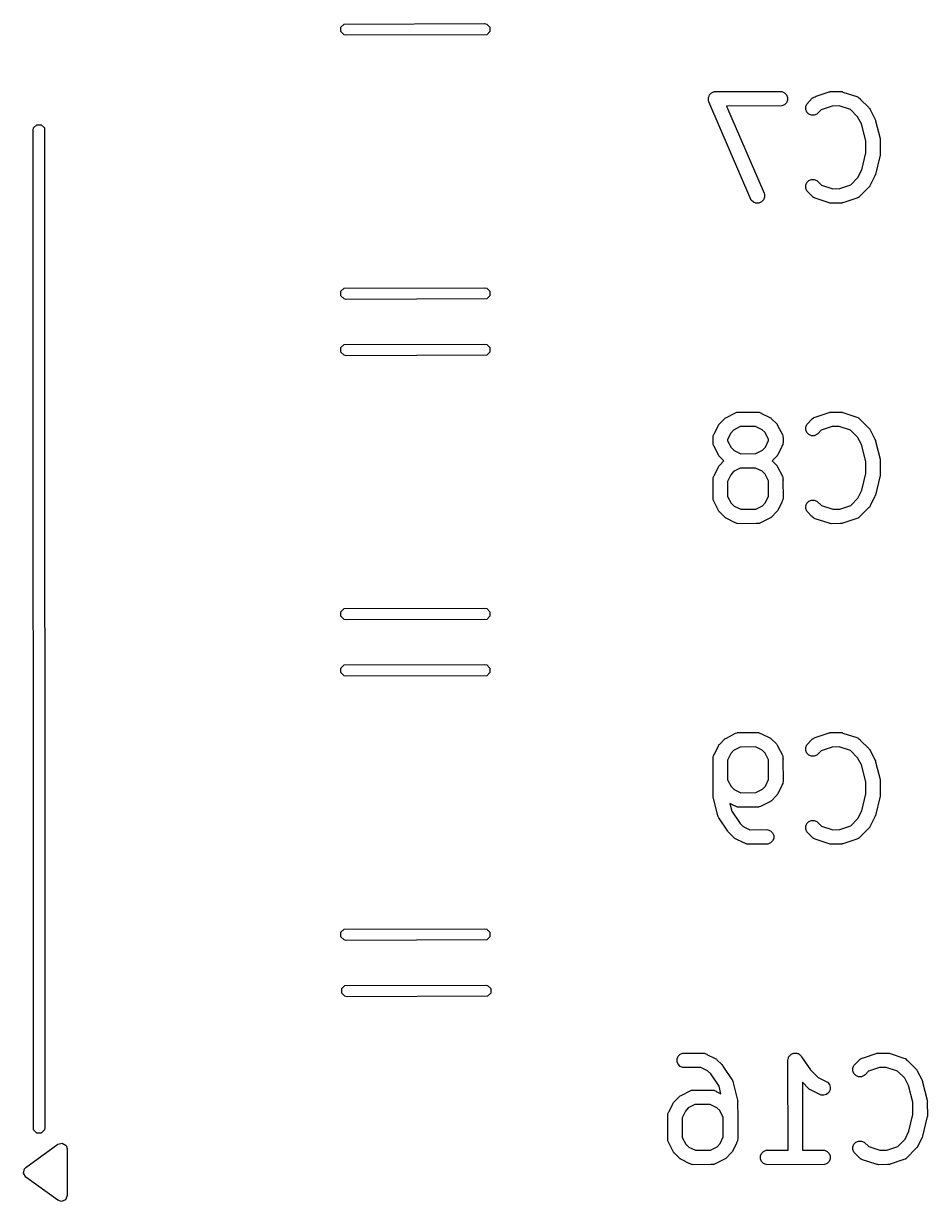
# Model space of a CAD drawing. Extents: x 208 to 341, y -149 to -108.
# Drawn here: x 331.95 to 341.25, y -119.73 to -107.6 of the extents above; entities that cross this region are included whole.
import ezdxf

# ---------------------------------------------------------------- set-up
doc = ezdxf.new("R2010")
doc.units = 0
doc.layers.add('BLACK', color=7, linetype='CONTINUOUS')

msp = doc.modelspace()

# ---------------------------------------------------------------- linework, layer by layer
at = {"layer": 'BLACK', "linetype": 'CONTINUOUS'}
for p, q in [((335.214332, -107.636846), (335.246804, -107.604374)), ((335.214332, -107.682768), (335.214332, -107.636846)), ((335.246804, -107.71524), (335.214332, -107.682768)), ((335.246804, -107.604374), (336.692269, -107.599807)), ((336.692269, -107.599807), (336.71523, -107.604374)), ((336.71523, -107.604374), (336.747702, -107.636846)), ((336.747702, -107.682768), (336.71523, -107.71524)), ((336.747702, -107.636846), (336.747702, -107.682768)), ((335.269765, -107.719807), (335.246804, -107.71524)), ((336.71523, -107.71524), (335.269765, -107.719807)), ((339.044115, -108.306839), (339.057156, -108.301251)), ((339.057156, -108.301251), (339.05762, -108.301245)), ((339.05762, -108.301245), (339.058051, -108.301067)), ((339.058051, -108.301067), (339.075212, -108.30103)), ((339.075212, -108.30103), (339.086417, -108.300894)), ((339.086417, -108.300894), (339.086698, -108.301006)), ((339.086698, -108.301006), (339.739349, -108.299626)), ((339.739349, -108.299626), (339.753981, -108.301067)), ((339.753981, -108.301067), (339.781017, -108.312266)), ((340.107651, -108.348686), (340.239441, -108.303475)), ((340.239441, -108.303475), (340.246696, -108.301825)), ((340.246696, -108.301825), (340.248527, -108.301067)), ((340.248527, -108.301067), (340.250123, -108.301046)), ((340.250123, -108.301046), (340.253778, -108.300215)), ((340.253778, -108.300215), (340.263078, -108.300876)), ((340.263078, -108.300876), (340.358397, -108.299626)), ((340.358397, -108.299626), (340.365802, -108.300355)), ((340.365802, -108.300355), (340.367777, -108.300215)), ((340.367777, -108.300215), (340.369263, -108.300696)), ((340.369263, -108.300696), (340.373029, -108.301067)), ((340.373029, -108.301067), (340.382392, -108.304945)), ((340.382392, -108.304945), (340.524971, -108.351094)), ((338.998951, -108.360892), (338.999124, -108.360459)), ((338.999124, -108.375071), (338.998951, -108.360892)), ((338.999124, -108.359994), (339.004545, -108.346904)), ((338.999124, -108.360459), (338.999124, -108.359994)), ((338.999124, -108.389258), (338.999124, -108.375071)), ((338.999302, -108.389688), (338.999124, -108.389258)), ((338.999308, -108.390153), (338.999302, -108.389688)), ((339.003747, -108.40417), (338.999308, -108.390153)), ((339.439406, -109.417051), (339.003747, -108.40417)), ((339.004545, -108.346904), (339.009819, -108.333722)), ((339.009819, -108.333722), (339.010144, -108.333388)), ((339.010144, -108.333388), (339.010323, -108.332958)), ((339.010323, -108.332958), (339.020342, -108.322938)), ((339.020342, -108.322938), (339.030258, -108.312778)), ((339.030258, -108.312778), (339.030686, -108.312594)), ((339.030686, -108.312594), (339.031015, -108.312266)), ((339.031015, -108.312266), (339.044115, -108.306839)), ((339.781017, -108.312266), (339.801709, -108.332958)), ((339.801709, -108.416294), (339.781017, -108.436986)), ((339.801709, -108.332958), (339.812908, -108.359994)), ((339.812908, -108.389258), (339.801709, -108.416294)), ((339.812908, -108.359994), (339.812908, -108.389258)), ((340.010323, -108.428196), (340.067269, -108.369212)), ((340.067269, -108.369212), (340.078634, -108.359885)), ((340.078634, -108.359885), (340.081122, -108.358854)), ((340.081122, -108.358854), (340.083159, -108.357088)), ((340.083159, -108.357088), (340.096122, -108.35264)), ((340.096122, -108.35264), (340.10567, -108.348686)), ((340.10567, -108.348686), (340.107651, -108.348686)), ((340.524971, -108.351094), (340.538396, -108.357088)), ((340.538396, -108.357088), (340.540431, -108.358853)), ((340.540431, -108.358853), (340.542922, -108.359885)), ((340.542922, -108.359885), (340.55286, -108.369633)), ((340.55286, -108.369633), (340.560503, -108.376262)), ((340.560503, -108.376262), (340.561354, -108.377965)), ((340.561354, -108.377965), (340.649525, -108.46445)), ((339.753981, -108.448185), (339.184935, -108.449388)), ((339.184935, -108.449388), (339.57019, -109.345082)), ((339.781017, -108.436986), (339.753981, -108.448185)), ((339.999124, -108.455233), (340.010323, -108.428196)), ((339.999124, -108.484495), (339.999124, -108.455233)), ((340.010323, -108.511532), (339.999124, -108.484495)), ((340.031015, -108.532224), (340.010323, -108.511532)), ((340.058052, -108.543423), (340.031015, -108.532224)), ((340.087314, -108.543423), (340.058052, -108.543423)), ((340.114351, -108.532224), (340.087314, -108.543423)), ((340.125716, -108.522897), (340.114351, -108.532224)), ((340.159238, -108.488174), (340.125716, -108.522897)), ((340.271944, -108.44951), (340.159238, -108.488174)), ((340.343323, -108.448574), (340.271944, -108.44951)), ((340.45925, -108.486097), (340.343323, -108.448574)), ((340.533459, -108.558887), (340.45925, -108.486097)), ((340.649525, -108.46445), (340.654245, -108.4702)), ((340.654245, -108.4702), (340.655742, -108.471499)), ((340.655742, -108.471499), (340.656468, -108.472909)), ((340.656468, -108.472909), (340.658853, -108.475815)), ((340.658853, -108.475815), (340.662504, -108.48463)), ((340.662504, -108.48463), (340.711193, -108.57918)), ((332.051899, -108.675096), (332.084371, -108.642624)), ((332.084371, -108.642624), (332.130293, -108.642624)), ((332.130293, -108.642624), (332.162765, -108.675096)), ((340.57215, -108.634022), (340.533459, -108.558887)), ((340.616768, -108.807452), (340.57215, -108.634022)), ((340.711193, -108.57918), (340.711602, -108.580249)), ((340.711602, -108.580249), (340.711925, -108.580685)), ((340.711925, -108.580685), (340.712244, -108.581928)), ((340.712244, -108.581928), (340.716448, -108.592911)), ((340.716448, -108.592911), (340.716973, -108.600308)), ((340.716973, -108.600308), (340.764491, -108.785007)), ((332.047332, -108.698057), (332.051899, -108.675096)), ((332.051899, -118.991018), (332.047332, -108.698057)), ((332.162765, -108.675096), (332.167332, -118.968057)), ((340.764491, -108.785007), (340.764866, -108.787543)), ((340.764866, -108.787543), (340.765289, -108.788565)), ((340.765289, -108.788565), (340.765306, -108.790526)), ((340.61791, -108.932224), (340.616768, -108.807452)), ((340.765306, -108.790526), (340.766641, -108.799551)), ((340.766641, -108.799551), (340.765462, -108.807474)), ((340.765462, -108.807474), (340.76673, -108.946054)), ((340.575884, -109.105347), (340.61791, -108.932224)), ((340.762112, -108.968354), (340.716872, -109.15472)), ((340.765289, -108.960686), (340.762112, -108.968354)), ((340.766186, -108.951571), (340.765289, -108.960686)), ((340.766641, -108.9497), (340.766186, -108.951571)), ((340.76673, -108.946054), (340.766478, -108.948607)), ((340.766478, -108.948607), (340.766641, -108.9497)), ((340.537159, -109.185157), (340.575884, -109.105347)), ((339.999124, -109.264755), (340.010323, -109.237719)), ((339.999124, -109.294018), (339.999124, -109.264755)), ((340.010323, -109.237719), (340.031016, -109.217026)), ((340.031016, -109.217026), (340.058052, -109.205828)), ((340.058052, -109.205828), (340.087315, -109.205828)), ((340.087315, -109.205828), (340.114351, -109.217027)), ((340.114351, -109.217027), (340.16204, -109.263069)), ((340.16204, -109.263069), (340.278232, -109.300677)), ((340.34961, -109.299741), (340.462882, -109.260883)), ((340.462882, -109.260883), (340.537159, -109.185157)), ((340.657754, -109.274555), (340.655742, -109.277752)), ((340.658853, -109.273435), (340.657754, -109.274555)), ((340.65961, -109.271605), (340.658853, -109.273435)), ((340.663574, -109.265309), (340.65961, -109.271605)), ((340.707842, -109.174076), (340.663574, -109.265309)), ((340.711925, -109.168566), (340.707842, -109.174076)), ((340.71586, -109.15755), (340.711925, -109.168566)), ((340.716448, -109.15634), (340.71586, -109.15755)), ((340.716486, -109.155799), (340.716448, -109.15634)), ((340.716872, -109.15472), (340.716486, -109.155799)), ((339.574986, -109.38836), (339.564118, -109.41553)), ((339.57019, -109.345082), (339.574629, -109.359098)), ((339.574629, -109.359098), (339.574986, -109.38836)), ((340.010322, -109.321054), (339.999124, -109.294018)), ((340.019649, -109.332419), (340.010322, -109.321054)), ((340.060474, -109.371834), (340.019649, -109.332419)), ((340.061052, -109.37299), (340.060474, -109.371834)), ((340.067143, -109.378273), (340.061052, -109.37299)), ((340.078634, -109.389367), (340.067143, -109.378273)), ((340.081122, -109.390397), (340.078634, -109.389367)), ((340.083159, -109.392164), (340.081122, -109.390397)), ((340.096585, -109.398158), (340.083159, -109.392164)), ((340.278232, -109.300677), (340.34961, -109.299741)), ((340.525438, -109.396609), (340.515886, -109.400566)), ((340.538396, -109.392164), (340.525438, -109.396609)), ((340.540431, -109.390398), (340.538396, -109.392164)), ((340.542922, -109.389367), (340.540431, -109.390398)), ((340.554287, -109.38004), (340.542922, -109.389367)), ((340.648219, -109.284275), (340.554287, -109.38004)), ((340.655742, -109.277752), (340.648219, -109.284275)), ((339.46035, -109.437489), (339.439406, -109.417051)), ((339.48752, -109.448357), (339.46035, -109.437489)), ((339.516781, -109.448001), (339.48752, -109.448357)), ((339.543679, -109.436473), (339.516781, -109.448001)), ((339.564118, -109.41553), (339.543679, -109.436473)), ((340.239166, -109.444307), (340.096585, -109.398158)), ((340.248527, -109.448185), (340.239166, -109.444307)), ((340.25229, -109.448555), (340.248527, -109.448185)), ((340.253778, -109.449037), (340.25229, -109.448555)), ((340.255752, -109.448896), (340.253778, -109.449037)), ((340.263159, -109.449626), (340.255752, -109.448896)), ((340.358476, -109.448375), (340.263159, -109.449626)), ((340.367777, -109.449037), (340.358476, -109.448375)), ((340.371431, -109.448205), (340.367777, -109.449037)), ((340.373029, -109.448185), (340.371431, -109.448205)), ((340.37486, -109.447426), (340.373029, -109.448185)), ((340.382114, -109.445777), (340.37486, -109.447426)), ((340.513904, -109.400566), (340.382114, -109.445777)), ((340.515886, -109.400566), (340.513904, -109.400566)), ((335.214332, -110.356846), (335.246804, -110.324374)), ((335.214332, -110.402768), (335.214332, -110.356846)), ((335.246804, -110.324374), (336.692269, -110.319807)), ((336.692269, -110.319807), (336.71523, -110.324374)), ((336.71523, -110.324374), (336.747702, -110.356846)), ((336.747702, -110.356846), (336.747702, -110.402768)), ((335.246804, -110.43524), (335.214332, -110.402768)), ((335.269765, -110.439807), (335.246804, -110.43524)), ((336.71523, -110.43524), (335.269765, -110.439807)), ((336.747702, -110.402768), (336.71523, -110.43524)), ((335.214332, -110.936846), (335.246804, -110.904374)), ((335.214332, -110.982768), (335.214332, -110.936846)), ((335.246804, -110.904374), (336.692269, -110.899807)), ((336.692269, -110.899807), (336.71523, -110.904374)), ((336.71523, -110.904374), (336.747702, -110.936846)), ((336.747702, -110.936846), (336.747702, -110.982768)), ((335.246804, -111.01524), (335.214332, -110.982768)), ((335.269765, -111.019807), (335.246804, -111.01524)), ((336.71523, -111.01524), (335.269765, -111.019807)), ((336.747702, -110.982768), (336.71523, -111.01524)), ((339.115165, -111.718247), (339.162507, -111.669212)), ((339.162507, -111.669212), (339.168256, -111.664493)), ((339.168256, -111.664493), (339.169556, -111.662995)), ((339.169556, -111.662995), (339.170969, -111.662267)), ((339.170969, -111.662267), (339.173872, -111.659885)), ((339.173872, -111.659885), (339.182682, -111.656235)), ((339.182682, -111.656235), (339.277237, -111.607544)), ((339.277237, -111.607544), (339.290968, -111.602289)), ((339.290968, -111.602289), (339.293657, -111.602097)), ((339.293657, -111.602097), (339.296146, -111.601067)), ((339.296146, -111.601067), (339.309485, -111.600973)), ((339.309485, -111.600973), (339.320158, -111.600215)), ((339.320158, -111.600215), (339.322165, -111.600884)), ((339.322165, -111.600884), (339.501254, -111.599626)), ((339.501254, -111.599626), (339.515886, -111.601067)), ((339.515886, -111.601067), (339.518375, -111.602098)), ((339.518375, -111.602098), (339.521063, -111.602289)), ((339.521063, -111.602289), (339.534056, -111.608593)), ((339.534056, -111.608593), (339.542922, -111.612266)), ((339.542922, -111.612266), (339.544144, -111.613488)), ((339.544144, -111.613488), (339.630033, -111.655163)), ((339.630033, -111.655163), (339.636332, -111.659127)), ((339.636332, -111.659127), (339.63816, -111.659885)), ((339.63816, -111.659885), (339.63933, -111.661015)), ((339.63933, -111.661015), (339.642476, -111.662995)), ((339.642476, -111.662995), (339.648108, -111.669489)), ((339.648108, -111.669489), (339.697144, -111.716831)), ((340.010323, -111.728196), (340.067269, -111.669212)), ((340.067269, -111.669212), (340.078634, -111.659885)), ((340.078634, -111.659885), (340.081122, -111.658854)), ((340.081122, -111.658854), (340.083159, -111.657088)), ((340.083159, -111.657088), (340.096122, -111.65264)), ((340.096122, -111.65264), (340.10567, -111.648686)), ((340.10567, -111.648686), (340.107651, -111.648686)), ((340.107651, -111.648686), (340.239441, -111.603475)), ((340.239441, -111.603475), (340.246696, -111.601825)), ((340.246696, -111.601825), (340.248527, -111.601067)), ((340.248527, -111.601067), (340.250123, -111.601046)), ((340.250123, -111.601046), (340.253778, -111.600215)), ((340.253778, -111.600215), (340.263078, -111.600876)), ((340.263078, -111.600876), (340.358397, -111.599626)), ((340.358397, -111.599626), (340.365802, -111.600355)), ((340.365802, -111.600355), (340.367777, -111.600215)), ((340.367777, -111.600215), (340.369263, -111.600696)), ((340.369263, -111.600696), (340.373029, -111.601067)), ((340.373029, -111.601067), (340.382392, -111.604945)), ((340.382392, -111.604945), (340.524971, -111.651094)), ((340.524971, -111.651094), (340.538396, -111.657088)), ((340.538396, -111.657088), (340.540431, -111.658853)), ((340.540431, -111.658853), (340.542922, -111.659885)), ((340.542922, -111.659885), (340.55286, -111.669633)), ((340.55286, -111.669633), (340.560503, -111.676262)), ((340.560503, -111.676262), (340.561354, -111.677965)), ((340.561354, -111.677965), (340.649525, -111.76445)), ((339.057942, -111.823434), (339.059164, -111.822211)), ((339.059164, -111.822211), (339.100839, -111.736323)), ((339.100839, -111.736323), (339.104803, -111.730023)), ((339.104803, -111.730023), (339.105561, -111.728196)), ((339.105561, -111.728196), (339.106691, -111.727025)), ((339.106691, -111.727025), (339.108671, -111.72388)), ((339.108671, -111.72388), (339.115165, -111.718247)), ((339.227354, -111.816267), (339.19463, -111.883708)), ((339.257598, -111.78494), (339.227354, -111.816267)), ((339.326389, -111.749516), (339.257598, -111.78494)), ((339.481558, -111.748426), (339.326389, -111.749516)), ((339.550088, -111.781678), (339.481558, -111.748426)), ((339.581415, -111.811922), (339.550088, -111.781678)), ((339.617103, -111.881225), (339.581415, -111.811922)), ((339.697144, -111.716831), (339.701862, -111.72258)), ((339.701862, -111.72258), (339.703361, -111.72388)), ((339.703361, -111.72388), (339.704088, -111.725293)), ((339.704088, -111.725293), (339.706471, -111.728196)), ((339.706471, -111.728196), (339.71012, -111.737006)), ((339.71012, -111.737006), (339.758812, -111.831561)), ((339.999124, -111.755233), (340.010323, -111.728196)), ((339.999124, -111.784495), (339.999124, -111.755233)), ((340.010323, -111.811532), (339.999124, -111.784495)), ((340.031015, -111.832224), (340.010323, -111.811532)), ((340.159238, -111.788174), (340.125716, -111.822897)), ((340.271944, -111.74951), (340.159238, -111.788174)), ((340.343323, -111.748574), (340.271944, -111.74951)), ((340.45925, -111.786097), (340.343323, -111.748574)), ((340.533459, -111.858887), (340.45925, -111.786097)), ((340.649525, -111.76445), (340.654245, -111.7702)), ((340.654245, -111.7702), (340.655742, -111.771499)), ((340.655742, -111.771499), (340.656468, -111.772909)), ((340.656468, -111.772909), (340.658853, -111.775815)), ((340.658853, -111.775815), (340.662504, -111.78463)), ((340.662504, -111.78463), (340.711193, -111.87918)), ((339.045302, -111.865102), (339.046743, -111.85047)), ((339.046167, -111.902509), (339.045302, -111.865102)), ((339.045891, -111.90334), (339.046167, -111.902509)), ((339.04633, -111.909522), (339.045891, -111.90334)), ((339.046743, -111.927353), (339.04633, -111.909522)), ((339.046743, -111.85047), (339.047774, -111.84798)), ((339.047774, -111.929842), (339.046743, -111.927353)), ((339.047774, -111.84798), (339.047965, -111.845293)), ((339.047965, -111.93253), (339.047774, -111.929842)), ((339.047965, -111.845293), (339.054269, -111.832299)), ((339.05322, -111.946262), (339.047965, -111.93253)), ((339.054269, -111.832299), (339.057942, -111.823434)), ((339.19463, -111.883708), (339.194928, -111.896597)), ((339.194928, -111.896597), (339.230616, -111.9659)), ((339.584678, -111.961554), (339.617401, -111.894114)), ((339.617401, -111.894114), (339.617103, -111.881225)), ((339.764067, -111.932531), (339.757759, -111.945529)), ((339.758812, -111.831561), (339.764067, -111.845292)), ((339.764067, -111.845292), (339.764258, -111.847981)), ((339.764258, -111.929841), (339.764067, -111.932531)), ((339.764258, -111.847981), (339.765289, -111.85047)), ((339.765289, -111.927353), (339.764258, -111.929841)), ((339.765289, -111.85047), (339.765701, -111.868299)), ((339.76673, -111.912721), (339.765289, -111.927353)), ((339.765701, -111.868299), (339.766141, -111.874482)), ((339.766141, -111.874482), (339.765864, -111.875312)), ((339.765864, -111.875312), (339.76673, -111.912721)), ((340.058052, -111.843423), (340.031015, -111.832224)), ((340.087314, -111.843423), (340.058052, -111.843423)), ((340.114351, -111.832224), (340.087314, -111.843423)), ((340.125716, -111.822897), (340.114351, -111.832224)), ((340.57215, -111.934022), (340.533459, -111.858887)), ((340.616768, -112.107452), (340.57215, -111.934022)), ((340.711193, -111.87918), (340.711602, -111.880249)), ((340.711602, -111.880249), (340.711925, -111.880685)), ((340.711925, -111.880685), (340.712244, -111.881928)), ((340.712244, -111.881928), (340.716448, -111.892911)), ((340.716448, -111.892911), (340.716973, -111.900308)), ((340.716973, -111.900308), (340.764491, -112.085007)), ((339.101912, -112.040818), (339.05322, -111.946262)), ((339.105561, -112.049627), (339.101912, -112.040818)), ((339.107943, -112.052529), (339.105561, -112.049627)), ((339.108671, -112.053943), (339.107943, -112.052529)), ((339.110169, -112.055242), (339.108671, -112.053943)), ((339.114888, -112.060992), (339.110169, -112.055242)), ((339.157918, -112.102535), (339.114888, -112.060992)), ((339.230616, -111.9659), (339.261944, -111.996145)), ((339.261944, -111.996145), (339.330473, -112.029396)), ((339.330473, -112.029396), (339.485642, -112.028306)), ((339.485642, -112.028306), (339.554433, -111.992882)), ((339.554433, -111.992882), (339.584678, -111.961554)), ((339.696866, -112.059575), (339.654113, -112.103858)), ((339.703361, -112.053943), (339.696866, -112.059575)), ((339.70534, -112.050797), (339.703361, -112.053943)), ((339.706471, -112.049627), (339.70534, -112.050797)), ((339.707228, -112.047799), (339.706471, -112.049627)), ((339.711193, -112.0415), (339.707228, -112.047799)), ((339.752868, -111.95561), (339.711193, -112.0415)), ((339.75409, -111.954389), (339.752868, -111.95561)), ((339.757759, -111.945529), (339.75409, -111.954389)), ((339.059164, -112.250782), (339.100839, -112.164894)), ((339.100839, -112.164894), (339.104803, -112.158594)), ((339.104803, -112.158594), (339.105561, -112.156767)), ((339.105561, -112.156767), (339.106691, -112.155596)), ((339.106691, -112.155596), (339.108671, -112.152451)), ((339.108671, -112.152451), (339.115165, -112.146818)), ((339.115165, -112.146818), (339.157918, -112.102535)), ((339.326389, -112.178087), (339.257598, -112.213511)), ((339.481558, -112.176997), (339.326389, -112.178087)), ((339.550088, -112.210249), (339.481558, -112.176997)), ((339.654113, -112.103858), (339.697144, -112.145402)), ((339.697144, -112.145402), (339.701862, -112.151151)), ((339.701862, -112.151151), (339.703361, -112.152451)), ((339.703361, -112.152451), (339.704088, -112.153864)), ((339.704088, -112.153864), (339.706471, -112.156767)), ((339.706471, -112.156767), (339.71012, -112.165577)), ((339.71012, -112.165577), (339.758812, -112.260132)), ((340.61791, -112.232224), (340.616768, -112.107452)), ((340.764491, -112.085007), (340.764866, -112.087543)), ((340.764866, -112.087543), (340.765289, -112.088565)), ((340.765289, -112.088565), (340.765306, -112.090526)), ((340.765306, -112.090526), (340.766641, -112.099551)), ((340.766641, -112.099551), (340.765462, -112.107474)), ((340.765462, -112.107474), (340.76673, -112.246054)), ((339.045302, -112.293673), (339.046743, -112.279041)), ((339.04656, -112.47276), (339.045302, -112.293673)), ((339.046743, -112.279041), (339.047774, -112.276551)), ((339.047774, -112.276551), (339.047965, -112.273864)), ((339.047965, -112.273864), (339.054269, -112.26087)), ((339.054269, -112.26087), (339.057942, -112.252005)), ((339.057942, -112.252005), (339.059164, -112.250782)), ((339.227354, -112.244838), (339.194102, -112.313368)), ((339.257598, -112.213511), (339.227354, -112.244838)), ((339.581415, -112.240493), (339.550088, -112.210249)), ((339.616839, -112.309284), (339.581415, -112.240493)), ((339.758812, -112.260132), (339.764067, -112.273863)), ((339.764067, -112.273863), (339.764258, -112.276552)), ((339.764258, -112.276552), (339.765289, -112.279041)), ((339.765289, -112.279041), (339.765382, -112.29238)), ((339.765382, -112.29238), (339.766141, -112.303053)), ((339.766141, -112.303053), (339.765471, -112.30506)), ((339.765471, -112.30506), (339.76673, -112.484149)), ((340.575884, -112.405347), (340.61791, -112.232224)), ((340.762112, -112.268354), (340.716872, -112.45472)), ((340.765289, -112.260686), (340.762112, -112.268354)), ((340.766186, -112.251571), (340.765289, -112.260686)), ((340.766641, -112.2497), (340.766186, -112.251571)), ((340.76673, -112.246054), (340.766478, -112.248607)), ((340.766478, -112.248607), (340.766641, -112.2497)), ((339.194102, -112.313368), (339.195192, -112.468537)), ((339.617929, -112.464453), (339.616839, -112.309284)), ((340.537159, -112.485157), (340.575884, -112.405347)), ((339.045891, -112.474768), (339.04656, -112.47276)), ((339.046649, -112.48544), (339.045891, -112.474768)), ((339.046743, -112.498781), (339.046649, -112.48544)), ((339.047774, -112.50127), (339.046743, -112.498781)), ((339.047965, -112.503958), (339.047774, -112.50127)), ((339.05322, -112.51769), (339.047965, -112.503958)), ((339.10191, -112.612242), (339.05322, -112.51769)), ((339.195192, -112.468537), (339.230617, -112.537328)), ((339.230617, -112.537328), (339.261944, -112.567574)), ((339.554432, -112.564311), (339.584678, -112.532982)), ((339.584678, -112.532982), (339.617929, -112.464453)), ((339.752868, -112.527038), (339.711193, -112.612928)), ((339.75409, -112.525817), (339.752868, -112.527038)), ((339.757759, -112.516957), (339.75409, -112.525817)), ((339.764067, -112.503959), (339.757759, -112.516957)), ((339.764258, -112.501269), (339.764067, -112.503959)), ((339.765289, -112.498781), (339.764258, -112.501269)), ((339.76673, -112.484149), (339.765289, -112.498781)), ((339.999124, -112.564755), (340.010323, -112.537719)), ((340.010323, -112.537719), (340.031016, -112.517026)), ((340.031016, -112.517026), (340.058052, -112.505828)), ((340.058052, -112.505828), (340.087315, -112.505828)), ((340.087315, -112.505828), (340.114351, -112.517027)), ((340.114351, -112.517027), (340.16204, -112.563069)), ((340.462882, -112.560883), (340.537159, -112.485157)), ((340.707842, -112.474076), (340.663574, -112.565309)), ((340.711925, -112.468566), (340.707842, -112.474076)), ((340.71586, -112.45755), (340.711925, -112.468566)), ((340.716448, -112.45634), (340.71586, -112.45755)), ((340.716486, -112.455799), (340.716448, -112.45634)), ((340.716872, -112.45472), (340.716486, -112.455799)), ((339.10556, -112.621054), (339.10191, -112.612242)), ((339.107943, -112.623958), (339.10556, -112.621054)), ((339.108671, -112.625371), (339.107943, -112.623958)), ((339.110169, -112.62667), (339.108671, -112.625371)), ((339.114887, -112.632419), (339.110169, -112.62667)), ((339.163922, -112.67976), (339.114887, -112.632419)), ((339.261944, -112.567574), (339.330473, -112.600825)), ((339.330473, -112.600825), (339.485642, -112.599735)), ((339.485642, -112.599735), (339.554432, -112.564311)), ((339.696867, -112.631002), (339.649526, -112.680039)), ((339.703361, -112.625371), (339.696867, -112.631002)), ((339.70534, -112.622225), (339.703361, -112.625371)), ((339.706472, -112.621054), (339.70534, -112.622225)), ((339.707229, -112.619224), (339.706472, -112.621054)), ((339.711193, -112.612928), (339.707229, -112.619224)), ((339.999124, -112.594018), (339.999124, -112.564755)), ((340.010322, -112.621054), (339.999124, -112.594018)), ((340.019649, -112.632419), (340.010322, -112.621054)), ((340.060474, -112.671834), (340.019649, -112.632419)), ((340.16204, -112.563069), (340.278232, -112.600677)), ((340.278232, -112.600677), (340.34961, -112.599741)), ((340.34961, -112.599741), (340.462882, -112.560883)), ((340.648219, -112.584275), (340.554287, -112.68004)), ((340.655742, -112.577752), (340.648219, -112.584275)), ((340.657754, -112.574555), (340.655742, -112.577752)), ((340.658853, -112.573435), (340.657754, -112.574555)), ((340.65961, -112.571605), (340.658853, -112.573435)), ((340.663574, -112.565309), (340.65961, -112.571605)), ((339.169556, -112.686257), (339.163922, -112.67976)), ((339.172701, -112.688236), (339.169556, -112.686257)), ((339.173872, -112.689367), (339.172701, -112.688236)), ((339.175699, -112.690124), (339.173872, -112.689367)), ((339.181999, -112.694089), (339.175699, -112.690124)), ((339.267888, -112.735764), (339.181999, -112.694089)), ((339.26911, -112.736986), (339.267888, -112.735764)), ((339.277969, -112.740655), (339.26911, -112.736986)), ((339.290968, -112.746963), (339.277969, -112.740655)), ((339.293657, -112.747154), (339.290968, -112.746963)), ((339.296146, -112.748185), (339.293657, -112.747154)), ((339.310778, -112.749626), (339.296146, -112.748185)), ((339.489865, -112.748367), (339.310778, -112.749626)), ((339.491873, -112.749037), (339.489865, -112.748367)), ((339.502545, -112.748278), (339.491873, -112.749037)), ((339.515886, -112.748185), (339.502545, -112.748278)), ((339.518375, -112.747153), (339.515886, -112.748185)), ((339.521063, -112.746963), (339.518375, -112.747153)), ((339.534795, -112.741708), (339.521063, -112.746963)), ((339.629349, -112.693016), (339.534795, -112.741708)), ((339.63816, -112.689367), (339.629349, -112.693016)), ((339.641062, -112.686984), (339.63816, -112.689367)), ((339.642476, -112.686257), (339.641062, -112.686984)), ((339.643776, -112.684757), (339.642476, -112.686257)), ((339.649526, -112.680039), (339.643776, -112.684757)), ((340.061052, -112.67299), (340.060474, -112.671834)), ((340.067143, -112.678273), (340.061052, -112.67299)), ((340.078634, -112.689367), (340.067143, -112.678273)), ((340.081122, -112.690397), (340.078634, -112.689367)), ((340.083159, -112.692164), (340.081122, -112.690397)), ((340.096585, -112.698158), (340.083159, -112.692164)), ((340.239166, -112.744307), (340.096585, -112.698158)), ((340.248527, -112.748185), (340.239166, -112.744307)), ((340.25229, -112.748555), (340.248527, -112.748185)), ((340.253778, -112.749037), (340.25229, -112.748555)), ((340.255752, -112.748896), (340.253778, -112.749037)), ((340.263159, -112.749626), (340.255752, -112.748896)), ((340.358476, -112.748375), (340.263159, -112.749626)), ((340.367777, -112.749037), (340.358476, -112.748375)), ((340.371431, -112.748205), (340.367777, -112.749037)), ((340.373029, -112.748185), (340.371431, -112.748205)), ((340.37486, -112.747426), (340.373029, -112.748185)), ((340.382114, -112.745777), (340.37486, -112.747426)), ((340.513904, -112.700566), (340.382114, -112.745777)), ((340.515886, -112.700566), (340.513904, -112.700566)), ((340.525438, -112.696609), (340.515886, -112.700566)), ((340.538396, -112.692164), (340.525438, -112.696609)), ((340.540431, -112.690398), (340.538396, -112.692164)), ((340.542922, -112.689367), (340.540431, -112.690398)), ((340.554287, -112.68004), (340.542922, -112.689367)), ((335.214332, -113.656846), (335.246804, -113.624374)), ((335.246804, -113.624374), (336.692269, -113.619807)), ((336.692269, -113.619807), (336.71523, -113.624374)), ((336.71523, -113.624374), (336.747702, -113.656846)), ((335.214332, -113.702768), (335.214332, -113.656846)), ((335.246804, -113.73524), (335.214332, -113.702768)), ((335.269765, -113.739807), (335.246804, -113.73524)), ((336.71523, -113.73524), (335.269765, -113.739807)), ((336.747702, -113.702768), (336.71523, -113.73524)), ((336.747702, -113.656846), (336.747702, -113.702768)), ((335.214332, -114.236846), (335.246804, -114.204374)), ((335.214332, -114.282768), (335.214332, -114.236846)), ((335.246804, -114.204374), (336.692269, -114.199807)), ((336.692269, -114.199807), (336.71523, -114.204374)), ((336.71523, -114.204374), (336.747702, -114.236846)), ((336.747702, -114.236846), (336.747702, -114.282768)), ((335.246804, -114.31524), (335.214332, -114.282768)), ((335.269765, -114.319807), (335.246804, -114.31524)), ((336.71523, -114.31524), (335.269765, -114.319807)), ((336.747702, -114.282768), (336.71523, -114.31524)), ((339.115165, -115.018247), (339.162507, -114.969212)), ((339.162507, -114.969212), (339.168256, -114.964493)), ((339.168256, -114.964493), (339.169556, -114.962995)), ((339.169556, -114.962995), (339.170969, -114.962267)), ((339.170969, -114.962267), (339.173872, -114.959885)), ((339.173872, -114.959885), (339.182682, -114.956235)), ((339.182682, -114.956235), (339.277237, -114.907544)), ((339.277237, -114.907544), (339.290968, -114.902289)), ((339.290968, -114.902289), (339.293657, -114.902097)), ((339.293657, -114.902097), (339.296146, -114.901067)), ((339.296146, -114.901067), (339.309485, -114.900973)), ((339.309485, -114.900973), (339.320158, -114.900215)), ((339.320158, -114.900215), (339.322165, -114.900884)), ((339.322165, -114.900884), (339.501254, -114.899626)), ((339.501254, -114.899626), (339.515886, -114.901067)), ((339.515886, -114.901067), (339.518375, -114.902098)), ((339.518375, -114.902098), (339.521063, -114.902289)), ((339.521063, -114.902289), (339.534056, -114.908593)), ((339.534056, -114.908593), (339.542922, -114.912266)), ((339.542922, -114.912266), (339.544144, -114.913488)), ((339.544144, -114.913488), (339.630033, -114.955163)), ((339.630033, -114.955163), (339.636332, -114.959127)), ((339.636332, -114.959127), (339.63816, -114.959885)), ((339.63816, -114.959885), (339.63933, -114.961015)), ((339.63933, -114.961015), (339.642476, -114.962995)), ((339.642476, -114.962995), (339.648108, -114.969489)), ((339.648108, -114.969489), (339.697144, -115.016831)), ((340.010323, -115.028196), (340.067269, -114.969212)), ((340.067269, -114.969212), (340.078634, -114.959885)), ((340.078634, -114.959885), (340.081122, -114.958854)), ((340.081122, -114.958854), (340.083159, -114.957088)), ((340.083159, -114.957088), (340.096122, -114.95264)), ((340.096122, -114.95264), (340.10567, -114.948686)), ((340.10567, -114.948686), (340.107651, -114.948686)), ((340.107651, -114.948686), (340.239441, -114.903475)), ((340.239441, -114.903475), (340.246696, -114.901825)), ((340.246696, -114.901825), (340.248527, -114.901067)), ((340.248527, -114.901067), (340.250123, -114.901046)), ((340.250123, -114.901046), (340.253778, -114.900215)), ((340.253778, -114.900215), (340.263078, -114.900876)), ((340.263078, -114.900876), (340.358397, -114.899626)), ((340.358397, -114.899626), (340.365802, -114.900355)), ((340.365802, -114.900355), (340.367777, -114.900215)), ((340.367777, -114.900215), (340.369263, -114.900696)), ((340.369263, -114.900696), (340.373029, -114.901067)), ((340.373029, -114.901067), (340.382392, -114.904945)), ((340.382392, -114.904945), (340.524971, -114.951094)), ((340.524971, -114.951094), (340.538396, -114.957088)), ((340.538396, -114.957088), (340.540431, -114.958853)), ((340.540431, -114.958853), (340.542922, -114.959885)), ((340.542922, -114.959885), (340.55286, -114.969633)), ((340.55286, -114.969633), (340.560503, -114.976262)), ((339.059164, -115.122211), (339.100839, -115.036323)), ((339.100839, -115.036323), (339.104803, -115.030023)), ((339.104803, -115.030023), (339.105561, -115.028196)), ((339.105561, -115.028196), (339.106691, -115.027025)), ((339.106691, -115.027025), (339.108671, -115.02388)), ((339.108671, -115.02388), (339.115165, -115.018247)), ((339.257598, -115.08494), (339.227354, -115.116267)), ((339.326389, -115.049516), (339.257598, -115.08494)), ((339.481558, -115.048426), (339.326389, -115.049516)), ((339.550088, -115.081678), (339.481558, -115.048426)), ((339.581415, -115.111922), (339.550088, -115.081678)), ((339.697144, -115.016831), (339.701862, -115.02258)), ((339.701862, -115.02258), (339.703361, -115.02388)), ((339.703361, -115.02388), (339.704088, -115.025293)), ((339.704088, -115.025293), (339.706471, -115.028196)), ((339.706471, -115.028196), (339.71012, -115.037006)), ((339.71012, -115.037006), (339.758812, -115.131561)), ((339.999124, -115.055233), (340.010323, -115.028196)), ((339.999124, -115.084495), (339.999124, -115.055233)), ((340.010323, -115.111532), (339.999124, -115.084495)), ((340.159238, -115.088174), (340.125716, -115.122897)), ((340.271944, -115.04951), (340.159238, -115.088174)), ((340.343323, -115.048574), (340.271944, -115.04951)), ((340.45925, -115.086097), (340.343323, -115.048574)), ((340.533459, -115.158887), (340.45925, -115.086097)), ((340.560503, -114.976262), (340.561354, -114.977965)), ((340.561354, -114.977965), (340.649525, -115.06445)), ((340.649525, -115.06445), (340.654245, -115.0702)), ((340.654245, -115.0702), (340.655742, -115.071499)), ((340.655742, -115.071499), (340.656468, -115.072909)), ((340.656468, -115.072909), (340.658853, -115.075815)), ((340.658853, -115.075815), (340.662504, -115.08463)), ((340.662504, -115.08463), (340.711193, -115.17918)), ((339.045302, -115.165102), (339.046743, -115.15047)), ((339.046132, -115.393091), (339.045302, -115.165102)), ((339.046743, -115.15047), (339.047774, -115.14798)), ((339.047774, -115.14798), (339.047965, -115.145293)), ((339.047965, -115.145293), (339.054269, -115.132299)), ((339.054269, -115.132299), (339.057942, -115.123434)), ((339.057942, -115.123434), (339.059164, -115.122211)), ((339.227354, -115.116267), (339.193986, -115.185034)), ((339.193986, -115.185034), (339.194721, -115.38667)), ((339.616818, -115.180673), (339.581415, -115.111922)), ((339.617974, -115.383409), (339.616818, -115.180673)), ((339.758812, -115.131561), (339.764067, -115.145292)), ((339.764067, -115.145292), (339.764258, -115.147981)), ((339.764258, -115.147981), (339.765289, -115.15047)), ((339.765289, -115.15047), (339.765363, -115.163539)), ((339.765363, -115.163539), (339.766141, -115.174482)), ((339.766141, -115.174482), (339.765437, -115.176591)), ((339.765437, -115.176591), (339.76673, -115.403197)), ((340.031015, -115.132224), (340.010323, -115.111532)), ((340.058052, -115.143423), (340.031015, -115.132224)), ((340.087314, -115.143423), (340.058052, -115.143423)), ((340.114351, -115.132224), (340.087314, -115.143423)), ((340.125716, -115.122897), (340.114351, -115.132224)), ((340.57215, -115.234022), (340.533459, -115.158887)), ((340.711193, -115.17918), (340.711602, -115.180249)), ((340.711602, -115.180249), (340.711925, -115.180685)), ((340.711925, -115.180685), (340.712244, -115.181928)), ((340.712244, -115.181928), (340.716448, -115.192911)), ((340.716448, -115.192911), (340.716973, -115.200308)), ((340.716973, -115.200308), (340.764491, -115.385007)), ((340.616768, -115.407452), (340.57215, -115.234022)), ((339.045891, -115.393816), (339.046132, -115.393091)), ((339.046148, -115.397437), (339.045891, -115.393816)), ((339.046671, -115.541093), (339.046148, -115.397437)), ((339.194721, -115.38667), (339.230616, -115.456376)), ((339.230616, -115.456376), (339.261944, -115.486621)), ((339.554433, -115.483358), (339.584678, -115.45203)), ((339.584678, -115.45203), (339.617974, -115.383409)), ((339.752868, -115.446086), (339.711193, -115.531976)), ((339.75409, -115.444865), (339.752868, -115.446086)), ((339.757759, -115.436005), (339.75409, -115.444865)), ((339.764067, -115.423007), (339.757759, -115.436005)), ((339.764258, -115.420317), (339.764067, -115.423007)), ((339.765289, -115.417829), (339.764258, -115.420317)), ((339.76673, -115.403197), (339.765289, -115.417829)), ((340.61791, -115.532224), (340.616768, -115.407452)), ((340.764491, -115.385007), (340.764866, -115.387543)), ((340.764866, -115.387543), (340.765289, -115.388565)), ((340.765289, -115.388565), (340.765306, -115.390526)), ((340.765306, -115.390526), (340.766641, -115.399551)), ((340.766641, -115.399551), (340.765462, -115.407474)), ((340.765462, -115.407474), (340.76673, -115.546054)), ((339.045391, -115.5497), (339.046671, -115.541093)), ((339.046736, -115.558799), (339.045391, -115.5497)), ((339.046743, -115.560686), (339.046736, -115.558799)), ((339.047165, -115.561707), (339.046743, -115.560686)), ((339.047541, -115.564244), (339.047165, -115.561707)), ((339.096502, -115.754553), (339.047541, -115.564244)), ((339.261944, -115.486621), (339.330473, -115.519872)), ((339.330473, -115.519872), (339.485642, -115.518782)), ((339.485642, -115.518782), (339.554433, -115.483358)), ((339.696866, -115.550051), (339.649525, -115.599087)), ((339.703361, -115.544419), (339.696866, -115.550051)), ((339.70534, -115.541273), (339.703361, -115.544419)), ((339.706471, -115.540103), (339.70534, -115.541273)), ((339.707228, -115.538275), (339.706471, -115.540103)), ((339.711193, -115.531976), (339.707228, -115.538275)), ((340.575884, -115.705347), (340.61791, -115.532224)), ((340.762112, -115.568354), (340.716872, -115.75472)), ((340.765289, -115.560686), (340.762112, -115.568354)), ((340.766186, -115.551571), (340.765289, -115.560686)), ((340.766641, -115.5497), (340.766186, -115.551571)), ((340.76673, -115.546054), (340.766478, -115.548607)), ((340.766478, -115.548607), (340.766641, -115.5497)), ((339.267888, -115.654811), (339.218125, -115.630665)), ((339.218125, -115.630665), (339.23829, -115.709045)), ((339.26911, -115.656033), (339.267888, -115.654811)), ((339.277969, -115.659702), (339.26911, -115.656033)), ((339.290968, -115.66601), (339.277969, -115.659702)), ((339.293657, -115.666201), (339.290968, -115.66601)), ((339.296146, -115.667232), (339.293657, -115.666201)), ((339.310778, -115.668673), (339.296146, -115.667232)), ((339.489865, -115.667414), (339.310778, -115.668673)), ((339.491873, -115.668084), (339.489865, -115.667414)), ((339.502545, -115.667325), (339.491873, -115.668084)), ((339.515886, -115.667232), (339.502545, -115.667325)), ((339.518375, -115.6662), (339.515886, -115.667232)), ((339.521063, -115.66601), (339.518375, -115.6662)), ((339.534795, -115.660755), (339.521063, -115.66601)), ((339.629351, -115.612062), (339.534795, -115.660755)), ((339.63816, -115.608414), (339.629351, -115.612062)), ((339.641062, -115.606031), (339.63816, -115.608414)), ((339.642476, -115.605304), (339.641062, -115.606031)), ((339.643775, -115.603805), (339.642476, -115.605304)), ((339.649525, -115.599087), (339.643775, -115.603805)), ((339.0986, -115.765159), (339.096502, -115.754553)), ((339.099818, -115.767444), (339.0986, -115.765159)), ((339.100107, -115.768566), (339.099818, -115.767444)), ((339.10121, -115.770054), (339.100107, -115.768566)), ((339.105517, -115.778133), (339.10121, -115.770054)), ((339.198276, -115.914966), (339.105517, -115.778133)), ((339.23829, -115.709045), (339.324114, -115.835648)), ((340.010323, -115.837719), (340.031016, -115.817026)), ((340.031016, -115.817026), (340.058052, -115.805828)), ((340.058052, -115.805828), (340.087315, -115.805828)), ((340.087315, -115.805828), (340.114351, -115.817027)), ((340.114351, -115.817027), (340.16204, -115.863069)), ((340.462882, -115.860883), (340.537159, -115.785157)), ((340.537159, -115.785157), (340.575884, -115.705347)), ((340.707842, -115.774076), (340.663574, -115.865309)), ((340.711925, -115.768566), (340.707842, -115.774076)), ((340.71586, -115.75755), (340.711925, -115.768566)), ((340.716448, -115.75634), (340.71586, -115.75755)), ((340.716486, -115.755799), (340.716448, -115.75634)), ((340.716872, -115.75472), (340.716486, -115.755799)), ((339.200798, -115.921054), (339.198276, -115.914966)), ((339.210025, -115.932297), (339.200798, -115.921054)), ((339.210071, -115.932365), (339.210025, -115.932297)), ((339.210092, -115.932379), (339.210071, -115.932365)), ((339.210125, -115.932419), (339.210092, -115.932379)), ((339.25916, -115.97976), (339.210125, -115.932419)), ((339.324114, -115.835648), (339.357182, -115.867574)), ((339.357182, -115.867574), (339.425711, -115.900825)), ((339.425711, -115.900825), (339.596492, -115.899626)), ((339.596492, -115.899626), (339.611124, -115.901067)), ((339.611124, -115.901067), (339.63816, -115.912266)), ((339.63816, -115.912266), (339.658852, -115.932958)), ((339.658852, -115.932958), (339.670051, -115.959994)), ((339.999124, -115.864755), (340.010323, -115.837719)), ((339.999124, -115.894018), (339.999124, -115.864755)), ((340.010322, -115.921054), (339.999124, -115.894018)), ((340.019649, -115.932419), (340.010322, -115.921054)), ((340.060474, -115.971834), (340.019649, -115.932419)), ((340.16204, -115.863069), (340.278232, -115.900677)), ((340.278232, -115.900677), (340.34961, -115.899741)), ((340.34961, -115.899741), (340.462882, -115.860883)), ((340.648219, -115.884275), (340.554287, -115.98004)), ((340.655742, -115.877752), (340.648219, -115.884275)), ((340.657754, -115.874555), (340.655742, -115.877752)), ((340.658853, -115.873435), (340.657754, -115.874555)), ((340.65961, -115.871605), (340.658853, -115.873435)), ((340.663574, -115.865309), (340.65961, -115.871605)), ((339.264794, -115.986257), (339.25916, -115.97976)), ((339.267939, -115.988236), (339.264794, -115.986257)), ((339.26911, -115.989367), (339.267939, -115.988236)), ((339.270937, -115.990124), (339.26911, -115.989367)), ((339.277237, -115.994089), (339.270937, -115.990124)), ((339.363126, -116.035764), (339.277237, -115.994089)), ((339.364348, -116.036986), (339.363126, -116.035764)), ((339.373207, -116.040655), (339.364348, -116.036986)), ((339.386206, -116.046963), (339.373207, -116.040655)), ((339.388895, -116.047154), (339.386206, -116.046963)), ((339.391384, -116.048185), (339.388895, -116.047154)), ((339.406016, -116.049626), (339.391384, -116.048185)), ((339.611124, -116.048185), (339.406016, -116.049626)), ((339.63816, -116.036986), (339.611124, -116.048185)), ((339.658852, -116.016294), (339.63816, -116.036986)), ((339.670051, -115.989258), (339.658852, -116.016294)), ((339.670051, -115.959994), (339.670051, -115.989258)), ((340.061052, -115.97299), (340.060474, -115.971834)), ((340.067143, -115.978273), (340.061052, -115.97299)), ((340.078634, -115.989367), (340.067143, -115.978273)), ((340.081122, -115.990397), (340.078634, -115.989367)), ((340.083159, -115.992164), (340.081122, -115.990397)), ((340.096585, -115.998158), (340.083159, -115.992164)), ((340.239166, -116.044307), (340.096585, -115.998158)), ((340.248527, -116.048185), (340.239166, -116.044307)), ((340.25229, -116.048555), (340.248527, -116.048185)), ((340.253778, -116.049037), (340.25229, -116.048555)), ((340.255752, -116.048896), (340.253778, -116.049037)), ((340.263159, -116.049626), (340.255752, -116.048896)), ((340.358476, -116.048375), (340.263159, -116.049626)), ((340.367777, -116.049037), (340.358476, -116.048375)), ((340.371431, -116.048205), (340.367777, -116.049037)), ((340.373029, -116.048185), (340.371431, -116.048205)), ((340.37486, -116.047426), (340.373029, -116.048185)), ((340.382114, -116.045777), (340.37486, -116.047426)), ((340.513904, -116.000566), (340.382114, -116.045777)), ((340.515886, -116.000566), (340.513904, -116.000566)), ((340.525438, -115.996609), (340.515886, -116.000566)), ((340.538396, -115.992164), (340.525438, -115.996609)), ((340.540431, -115.990398), (340.538396, -115.992164)), ((340.542922, -115.989367), (340.540431, -115.990398)), ((340.554287, -115.98004), (340.542922, -115.989367)), ((335.214332, -116.956846), (335.246804, -116.924374)), ((335.214332, -117.002768), (335.214332, -116.956846)), ((335.246804, -117.03524), (335.214332, -117.002768)), ((335.246804, -116.924374), (336.692269, -116.919807)), ((335.269765, -117.039807), (335.246804, -117.03524)), ((336.71523, -117.03524), (335.269765, -117.039807)), ((336.692269, -116.919807), (336.71523, -116.924374)), ((336.71523, -116.924374), (336.747702, -116.956846)), ((336.747702, -117.002768), (336.71523, -117.03524)), ((336.747702, -116.956846), (336.747702, -117.002768)), ((335.223823, -117.536846), (335.256295, -117.504374)), ((335.256295, -117.504374), (336.70176, -117.499807)), ((336.70176, -117.499807), (336.724721, -117.504374)), ((336.724721, -117.504374), (336.757193, -117.536846)), ((335.223823, -117.582768), (335.223823, -117.536846)), ((335.256295, -117.61524), (335.223823, -117.582768)), ((335.279256, -117.619807), (335.256295, -117.61524)), ((336.724721, -117.61524), (335.279256, -117.619807)), ((336.757193, -117.582768), (336.724721, -117.61524)), ((336.757193, -117.536846), (336.757193, -117.582768)), ((338.675282, -118.259994), (338.686481, -118.232958)), ((338.686481, -118.232958), (338.707173, -118.212266)), ((338.707173, -118.212266), (338.734209, -118.201067)), ((338.734209, -118.201067), (338.939317, -118.199626)), ((338.939317, -118.199626), (338.953949, -118.201067)), ((338.953949, -118.201067), (338.956438, -118.202098)), ((338.956438, -118.202098), (338.959126, -118.202289)), ((338.959126, -118.202289), (338.972119, -118.208593)), ((338.972119, -118.208593), (338.980985, -118.212266)), ((338.980985, -118.212266), (338.982207, -118.213488)), ((338.982207, -118.213488), (339.068096, -118.255163)), ((339.82098, -118.253133), (339.822437, -118.245853)), ((339.822437, -118.245853), (339.826525, -118.239747)), ((339.826525, -118.239747), (339.829338, -118.232958)), ((339.829338, -118.232958), (339.834588, -118.227707)), ((339.834588, -118.227707), (339.83872, -118.221538)), ((339.83872, -118.221538), (339.844834, -118.217461)), ((339.844834, -118.217461), (339.85003, -118.212266)), ((339.85003, -118.212266), (339.85689, -118.209424)), ((339.85689, -118.209424), (339.863069, -118.205305)), ((339.863069, -118.205305), (339.870277, -118.203879)), ((339.870277, -118.203879), (339.877066, -118.201067)), ((339.877066, -118.201067), (339.884493, -118.201067)), ((339.884493, -118.201067), (339.891777, -118.199626)), ((339.891777, -118.199626), (339.898982, -118.201067)), ((339.898982, -118.201067), (339.90633, -118.201067)), ((339.90633, -118.201067), (339.91319, -118.203908)), ((339.91319, -118.203908), (339.920471, -118.205365)), ((339.920471, -118.205365), (339.926576, -118.209453)), ((339.926576, -118.209453), (339.933366, -118.212266)), ((339.933366, -118.212266), (339.938616, -118.217516)), ((339.938616, -118.217516), (339.944786, -118.221648)), ((339.944786, -118.221648), (339.949075, -118.227975)), ((339.949075, -118.227975), (339.954058, -118.232958)), ((339.954058, -118.232958), (339.956579, -118.239045)), ((339.956579, -118.239045), (340.048493, -118.374632)), ((340.581804, -118.25264), (340.591352, -118.248686)), ((340.591352, -118.248686), (340.593333, -118.248686)), ((340.593333, -118.248686), (340.725123, -118.203475)), ((340.725123, -118.203475), (340.732378, -118.201825)), ((340.732378, -118.201825), (340.734209, -118.201067)), ((340.734209, -118.201067), (340.735805, -118.201046)), ((340.735805, -118.201046), (340.73946, -118.200215)), ((340.73946, -118.200215), (340.74876, -118.200876)), ((340.74876, -118.200876), (340.844079, -118.199626)), ((340.844079, -118.199626), (340.851484, -118.200355)), ((340.851484, -118.200355), (340.853459, -118.200215)), ((340.853459, -118.200215), (340.854945, -118.200696)), ((340.854945, -118.200696), (340.858711, -118.201067)), ((340.858711, -118.201067), (340.868074, -118.204945)), ((340.868074, -118.204945), (341.010653, -118.251094)), ((338.675282, -118.289258), (338.675282, -118.259994)), ((338.686481, -118.316294), (338.675282, -118.289258)), ((338.707173, -118.336986), (338.686481, -118.316294)), ((338.734209, -118.348185), (338.707173, -118.336986)), ((338.748841, -118.349626), (338.734209, -118.348185)), ((338.919621, -118.348426), (338.748841, -118.349626)), ((338.988151, -118.381678), (338.919621, -118.348426)), ((339.068096, -118.255163), (339.074395, -118.259127)), ((339.074395, -118.259127), (339.076223, -118.259885)), ((339.076223, -118.259885), (339.077393, -118.261015)), ((339.077393, -118.261015), (339.080539, -118.262995)), ((339.080539, -118.262995), (339.086171, -118.269489)), ((339.086171, -118.269489), (339.135207, -118.316831)), ((339.135207, -118.316831), (339.13524, -118.316871)), ((339.13524, -118.316871), (339.135262, -118.316886)), ((339.135262, -118.316886), (339.135308, -118.316955)), ((339.135308, -118.316955), (339.144534, -118.328196)), ((339.144534, -118.328196), (339.147055, -118.334283)), ((339.147055, -118.334283), (339.239816, -118.471119)), ((339.816698, -118.274547), (339.816713, -118.27447)), ((339.816703, -118.274573), (339.816698, -118.274547)), ((339.816698, -118.274626), (339.816703, -118.274573)), ((339.818012, -119.200509), (339.816698, -118.274626)), ((339.816713, -118.27447), (339.818139, -118.259994)), ((339.818139, -118.259994), (339.82098, -118.253133)), ((340.484806, -118.355233), (340.496005, -118.328196)), ((340.484806, -118.384495), (340.484806, -118.355233)), ((340.496005, -118.328196), (340.552951, -118.269212)), ((340.552951, -118.269212), (340.564316, -118.259885)), ((340.564316, -118.259885), (340.566804, -118.258854)), ((340.566804, -118.258854), (340.568841, -118.257088)), ((340.568841, -118.257088), (340.581804, -118.25264)), ((340.757626, -118.34951), (340.64492, -118.388174)), ((340.829005, -118.348574), (340.757626, -118.34951)), ((340.944932, -118.386097), (340.829005, -118.348574)), ((341.010653, -118.251094), (341.024078, -118.257088)), ((341.024078, -118.257088), (341.026113, -118.258853)), ((341.026113, -118.258853), (341.028604, -118.259885)), ((341.028604, -118.259885), (341.038542, -118.269633)), ((341.038542, -118.269633), (341.046185, -118.276262)), ((341.046185, -118.276262), (341.047036, -118.277965)), ((341.047036, -118.277965), (341.135207, -118.36445)), ((341.135207, -118.36445), (341.139927, -118.3702)), ((341.139927, -118.3702), (341.141424, -118.371499)), ((341.141424, -118.371499), (341.14215, -118.372909)), ((339.021216, -118.413601), (338.988151, -118.381678)), ((339.107042, -118.540206), (339.021216, -118.413601)), ((339.239816, -118.471119), (339.24412, -118.479193)), ((339.24412, -118.479193), (339.245226, -118.480685)), ((339.245226, -118.480685), (339.245515, -118.481808)), ((339.245515, -118.481808), (339.246733, -118.484093)), ((339.246733, -118.484093), (339.24883, -118.494694)), ((340.048493, -118.374632), (340.128784, -118.453388)), ((340.128784, -118.453388), (340.210953, -118.493258)), ((340.496005, -118.411532), (340.484806, -118.384495)), ((340.516697, -118.432224), (340.496005, -118.411532)), ((340.543734, -118.443423), (340.516697, -118.432224)), ((340.572996, -118.443423), (340.543734, -118.443423)), ((340.600033, -118.432224), (340.572996, -118.443423)), ((340.611398, -118.422897), (340.600033, -118.432224)), ((340.64492, -118.388174), (340.611398, -118.422897)), ((341.019141, -118.458887), (340.944932, -118.386097)), ((341.057832, -118.534022), (341.019141, -118.458887)), ((341.14215, -118.372909), (341.144535, -118.375815)), ((341.144535, -118.375815), (341.148186, -118.38463)), ((341.148186, -118.38463), (341.196875, -118.47918)), ((341.196875, -118.47918), (341.197284, -118.480249)), ((341.197284, -118.480249), (341.197607, -118.480685)), ((341.197607, -118.480685), (341.197926, -118.481928)), ((341.197926, -118.481928), (341.20213, -118.492911)), ((341.20213, -118.492911), (341.202655, -118.500308)), ((338.715983, -118.637187), (338.810538, -118.588496)), ((338.810538, -118.588496), (338.824269, -118.583241)), ((338.824269, -118.583241), (338.826958, -118.583049)), ((338.826958, -118.583049), (338.829447, -118.582019)), ((338.829447, -118.582019), (338.842786, -118.581925)), ((338.842786, -118.581925), (338.853459, -118.581167)), ((338.853459, -118.581167), (338.855466, -118.581836)), ((338.855466, -118.581836), (339.034555, -118.580578)), ((339.034555, -118.580578), (339.049187, -118.582019)), ((339.049187, -118.582019), (339.051676, -118.58305)), ((339.051676, -118.58305), (339.054364, -118.583241)), ((339.054364, -118.583241), (339.067357, -118.589545)), ((339.067357, -118.589545), (339.076223, -118.593218)), ((339.076223, -118.593218), (339.077445, -118.59444)), ((339.077445, -118.59444), (339.127207, -118.618585)), ((339.127207, -118.618585), (339.107042, -118.540206)), ((339.24883, -118.494694), (339.297792, -118.685007)), ((340.02967, -118.564453), (339.9656, -118.501607)), ((339.9656, -118.501607), (339.966592, -119.200144)), ((340.03619, -118.571971), (340.02967, -118.564453)), ((340.039383, -118.573981), (340.03619, -118.571971)), ((340.040506, -118.575082), (340.039383, -118.573981)), ((340.042338, -118.57584), (340.040506, -118.575082)), ((340.048633, -118.579803), (340.042338, -118.57584)), ((340.157602, -118.632677), (340.048633, -118.579803)), ((340.210953, -118.493258), (340.223396, -118.50109)), ((340.236661, -118.606324), (340.214554, -118.625497)), ((340.223396, -118.50109), (340.242569, -118.523198)), ((340.249749, -118.580149), (340.236661, -118.606324)), ((340.242569, -118.523198), (340.251823, -118.550959)), ((340.251823, -118.550959), (340.249749, -118.580149)), ((341.10245, -118.707452), (341.057832, -118.534022)), ((341.202655, -118.500308), (341.250173, -118.685007)), ((338.592465, -118.803163), (338.63414, -118.717275)), ((338.63414, -118.717275), (338.638104, -118.710975)), ((338.638104, -118.710975), (338.638862, -118.709148)), ((338.638862, -118.709148), (338.639992, -118.707977)), ((338.639992, -118.707977), (338.641972, -118.704832)), ((338.641972, -118.704832), (338.648466, -118.699199)), ((338.648466, -118.699199), (338.695808, -118.650164)), ((338.695808, -118.650164), (338.701557, -118.645445)), ((338.701557, -118.645445), (338.702857, -118.643947)), ((338.702857, -118.643947), (338.70427, -118.643219)), ((338.70427, -118.643219), (338.707173, -118.640837)), ((338.707173, -118.640837), (338.715983, -118.637187)), ((338.85969, -118.730468), (338.790899, -118.765892)), ((339.014859, -118.729378), (338.85969, -118.730468)), ((339.083389, -118.76263), (339.014859, -118.729378)), ((339.297792, -118.685007), (339.298167, -118.687543)), ((339.298167, -118.687543), (339.29859, -118.688565)), ((339.29859, -118.688565), (339.298596, -118.690451)), ((339.298596, -118.690451), (339.299942, -118.699551)), ((339.299942, -118.699551), (339.298661, -118.708157)), ((339.298661, -118.708157), (339.299184, -118.851812)), ((340.186792, -118.634751), (340.157602, -118.632677)), ((340.214554, -118.625497), (340.186792, -118.634751)), ((341.103592, -118.832224), (341.10245, -118.707452)), ((341.250173, -118.685007), (341.250548, -118.687543)), ((341.250548, -118.687543), (341.250971, -118.688565)), ((341.250971, -118.688565), (341.250988, -118.690526)), ((341.250988, -118.690526), (341.252323, -118.699551)), ((341.252323, -118.699551), (341.251144, -118.707474)), ((341.251144, -118.707474), (341.252412, -118.846054)), ((338.578603, -118.846054), (338.580044, -118.831422)), ((338.579895, -119.072658), (338.578603, -118.846054)), ((338.580044, -118.831422), (338.581075, -118.828932)), ((338.581075, -118.828932), (338.581266, -118.826245)), ((338.581266, -118.826245), (338.58757, -118.813251)), ((338.58757, -118.813251), (338.591243, -118.804386)), ((338.591243, -118.804386), (338.592465, -118.803163)), ((338.760655, -118.797219), (338.727358, -118.865841)), ((338.790899, -118.765892), (338.760655, -118.797219)), ((339.114716, -118.792874), (339.083389, -118.76263)), ((339.150611, -118.86258), (339.114716, -118.792874)), ((339.299184, -118.851812), (339.299442, -118.855434)), ((339.299442, -118.855434), (339.2992, -118.856158)), ((339.2992, -118.856158), (339.300031, -119.084149)), ((341.061566, -119.005347), (341.103592, -118.832224)), ((341.251868, -118.851571), (341.250971, -118.860686)), ((341.252323, -118.8497), (341.251868, -118.851571)), ((341.252412, -118.846054), (341.25216, -118.848607)), ((341.25216, -118.848607), (341.252323, -118.8497)), ((332.167332, -118.968057), (332.162765, -118.991018)), ((338.727358, -118.865841), (338.728514, -119.068577)), ((339.151346, -119.064216), (339.150611, -118.86258)), ((341.247794, -118.868354), (341.202554, -119.05472)), ((341.250971, -118.860686), (341.247794, -118.868354)), ((332.084371, -119.02349), (332.051899, -118.991018)), ((332.130293, -119.02349), (332.084371, -119.02349)), ((332.162765, -118.991018), (332.130293, -119.02349)), ((338.579192, -119.074768), (338.579895, -119.072658)), ((338.579969, -119.08571), (338.579192, -119.074768)), ((338.580044, -119.098781), (338.579969, -119.08571)), ((338.581075, -119.10127), (338.580044, -119.098781)), ((338.728514, -119.068577), (338.763918, -119.137328)), ((339.117979, -119.132982), (339.151346, -119.064216)), ((339.29859, -119.098781), (339.297559, -119.101269)), ((339.300031, -119.084149), (339.29859, -119.098781)), ((340.948564, -119.160883), (341.022841, -119.085157)), ((341.022841, -119.085157), (341.061566, -119.005347)), ((341.193524, -119.074076), (341.149256, -119.165309)), ((341.197607, -119.068566), (341.193524, -119.074076)), ((341.201542, -119.05755), (341.197607, -119.068566)), ((341.20213, -119.05634), (341.201542, -119.05755)), ((341.202168, -119.055799), (341.20213, -119.05634)), ((341.202554, -119.05472), (341.202168, -119.055799)), ((331.972042, -119.379533), (332.302042, -119.139533)), ((332.302042, -119.139533), (332.34669, -119.128791)), ((332.34669, -119.128791), (332.385856, -119.152767)), ((332.385856, -119.152767), (332.397332, -119.188057)), ((332.397332, -119.188057), (332.397332, -119.668057)), ((338.581266, -119.103958), (338.581075, -119.10127)), ((338.586521, -119.11769), (338.581266, -119.103958)), ((338.635211, -119.212242), (338.586521, -119.11769)), ((338.638861, -119.221054), (338.635211, -119.212242)), ((338.763918, -119.137328), (338.795245, -119.167574)), ((338.795245, -119.167574), (338.863774, -119.200825)), ((338.863774, -119.200825), (339.018943, -119.199735)), ((339.018943, -119.199735), (339.087733, -119.164311)), ((339.087733, -119.164311), (339.117979, -119.132982)), ((339.24053, -119.219224), (339.239773, -119.221054)), ((339.244494, -119.212928), (339.24053, -119.219224)), ((339.286169, -119.127038), (339.244494, -119.212928)), ((339.287391, -119.125817), (339.286169, -119.127038)), ((339.29106, -119.116957), (339.287391, -119.125817)), ((339.297368, -119.103959), (339.29106, -119.116957)), ((339.297559, -119.101269), (339.297368, -119.103959)), ((339.543624, -119.232958), (339.564316, -119.212266)), ((339.564316, -119.212266), (339.591352, -119.201067)), ((339.591352, -119.201067), (339.818012, -119.200509)), ((339.966592, -119.200144), (340.177412, -119.199626)), ((340.177412, -119.199626), (340.192044, -119.201067)), ((340.192044, -119.201067), (340.21908, -119.212266)), ((340.21908, -119.212266), (340.239772, -119.232958)), ((340.484806, -119.164755), (340.496005, -119.137719)), ((340.484806, -119.194018), (340.484806, -119.164755)), ((340.496004, -119.221054), (340.484806, -119.194018)), ((340.496005, -119.137719), (340.516698, -119.117026)), ((340.516698, -119.117026), (340.543734, -119.105828)), ((340.543734, -119.105828), (340.572997, -119.105828)), ((340.572997, -119.105828), (340.600033, -119.117027)), ((340.600033, -119.117027), (340.647722, -119.163069)), ((340.647722, -119.163069), (340.763914, -119.200677)), ((340.763914, -119.200677), (340.835292, -119.199741)), ((340.835292, -119.199741), (340.948564, -119.160883)), ((341.133901, -119.184275), (341.039969, -119.28004)), ((341.141424, -119.177752), (341.133901, -119.184275)), ((341.143436, -119.174555), (341.141424, -119.177752)), ((341.144535, -119.173435), (341.143436, -119.174555)), ((341.145292, -119.171605), (341.144535, -119.173435)), ((341.149256, -119.165309), (341.145292, -119.171605)), ((338.641244, -119.223958), (338.638861, -119.221054)), ((338.641972, -119.225371), (338.641244, -119.223958)), ((338.64347, -119.22667), (338.641972, -119.225371)), ((338.648188, -119.232419), (338.64347, -119.22667)), ((338.697223, -119.27976), (338.648188, -119.232419)), ((338.702857, -119.286257), (338.697223, -119.27976)), ((338.706002, -119.288236), (338.702857, -119.286257)), ((338.707173, -119.289367), (338.706002, -119.288236)), ((338.709, -119.290124), (338.707173, -119.289367)), ((338.7153, -119.294089), (338.709, -119.290124)), ((338.801189, -119.335764), (338.7153, -119.294089)), ((338.802411, -119.336986), (338.801189, -119.335764)), ((338.81127, -119.340655), (338.802411, -119.336986)), ((338.824269, -119.346963), (338.81127, -119.340655)), ((339.068096, -119.341708), (339.054364, -119.346963)), ((339.16265, -119.293016), (339.068096, -119.341708)), ((339.171461, -119.289367), (339.16265, -119.293016)), ((339.174363, -119.286984), (339.171461, -119.289367)), ((339.175777, -119.286257), (339.174363, -119.286984)), ((339.177077, -119.284757), (339.175777, -119.286257)), ((339.182827, -119.280039), (339.177077, -119.284757)), ((339.230168, -119.231002), (339.182827, -119.280039)), ((339.236662, -119.225371), (339.230168, -119.231002)), ((339.238641, -119.222225), (339.236662, -119.225371)), ((339.239773, -119.221054), (339.238641, -119.222225)), ((339.532425, -119.259994), (339.543624, -119.232958)), ((339.532425, -119.289258), (339.532425, -119.259994)), ((339.543624, -119.316294), (339.532425, -119.289258)), ((339.564316, -119.336986), (339.543624, -119.316294)), ((339.591352, -119.348185), (339.564316, -119.336986)), ((340.21908, -119.336986), (340.192044, -119.348185)), ((340.239772, -119.316294), (340.21908, -119.336986)), ((340.239772, -119.232958), (340.250971, -119.259994)), ((340.250971, -119.289258), (340.239772, -119.316294)), ((340.250971, -119.259994), (340.250971, -119.289258)), ((340.505331, -119.232419), (340.496004, -119.221054)), ((340.546156, -119.271834), (340.505331, -119.232419)), ((340.546734, -119.27299), (340.546156, -119.271834)), ((340.552825, -119.278273), (340.546734, -119.27299)), ((340.564316, -119.289367), (340.552825, -119.278273)), ((340.566804, -119.290397), (340.564316, -119.289367)), ((340.568841, -119.292164), (340.566804, -119.290397)), ((340.582267, -119.298158), (340.568841, -119.292164)), ((340.724848, -119.344307), (340.582267, -119.298158)), ((340.999586, -119.300566), (340.867796, -119.345777)), ((341.001568, -119.300566), (340.999586, -119.300566)), ((341.01112, -119.296609), (341.001568, -119.300566)), ((341.024078, -119.292164), (341.01112, -119.296609)), ((341.026113, -119.290398), (341.024078, -119.292164)), ((341.028604, -119.289367), (341.026113, -119.290398)), ((341.039969, -119.28004), (341.028604, -119.289367)), ((331.948066, -119.437415), (331.958808, -119.392767)), ((331.972042, -119.476581), (331.948066, -119.437415)), ((331.958808, -119.392767), (331.972042, -119.379533)), ((338.826958, -119.347154), (338.824269, -119.346963)), ((338.829447, -119.348185), (338.826958, -119.347154)), ((338.844079, -119.349626), (338.829447, -119.348185)), ((339.023166, -119.348367), (338.844079, -119.349626)), ((339.025174, -119.349037), (339.023166, -119.348367)), ((339.035846, -119.348278), (339.025174, -119.349037)), ((339.049187, -119.348185), (339.035846, -119.348278)), ((339.051676, -119.347153), (339.049187, -119.348185)), ((339.054364, -119.346963), (339.051676, -119.347153)), ((339.605984, -119.349626), (339.591352, -119.348185)), ((340.192044, -119.348185), (339.605984, -119.349626)), ((340.734209, -119.348185), (340.724848, -119.344307)), ((340.737972, -119.348555), (340.734209, -119.348185)), ((340.73946, -119.349037), (340.737972, -119.348555)), ((340.741434, -119.348896), (340.73946, -119.349037)), ((340.748841, -119.349626), (340.741434, -119.348896)), ((340.844158, -119.348375), (340.748841, -119.349626)), ((340.853459, -119.349037), (340.844158, -119.348375)), ((340.857113, -119.348205), (340.853459, -119.349037)), ((340.858711, -119.348185), (340.857113, -119.348205)), ((340.860542, -119.347426), (340.858711, -119.348185)), ((340.867796, -119.345777), (340.860542, -119.347426)), ((332.302042, -119.716581), (331.972042, -119.476581)), ((332.397332, -119.668057), (332.379758, -119.710483)), ((332.337332, -119.728057), (332.302042, -119.716581)), ((332.379758, -119.710483), (332.337332, -119.728057))]:
    msp.add_line(p, q, dxfattribs=at)

doc.saveas('drawing.dxf')
